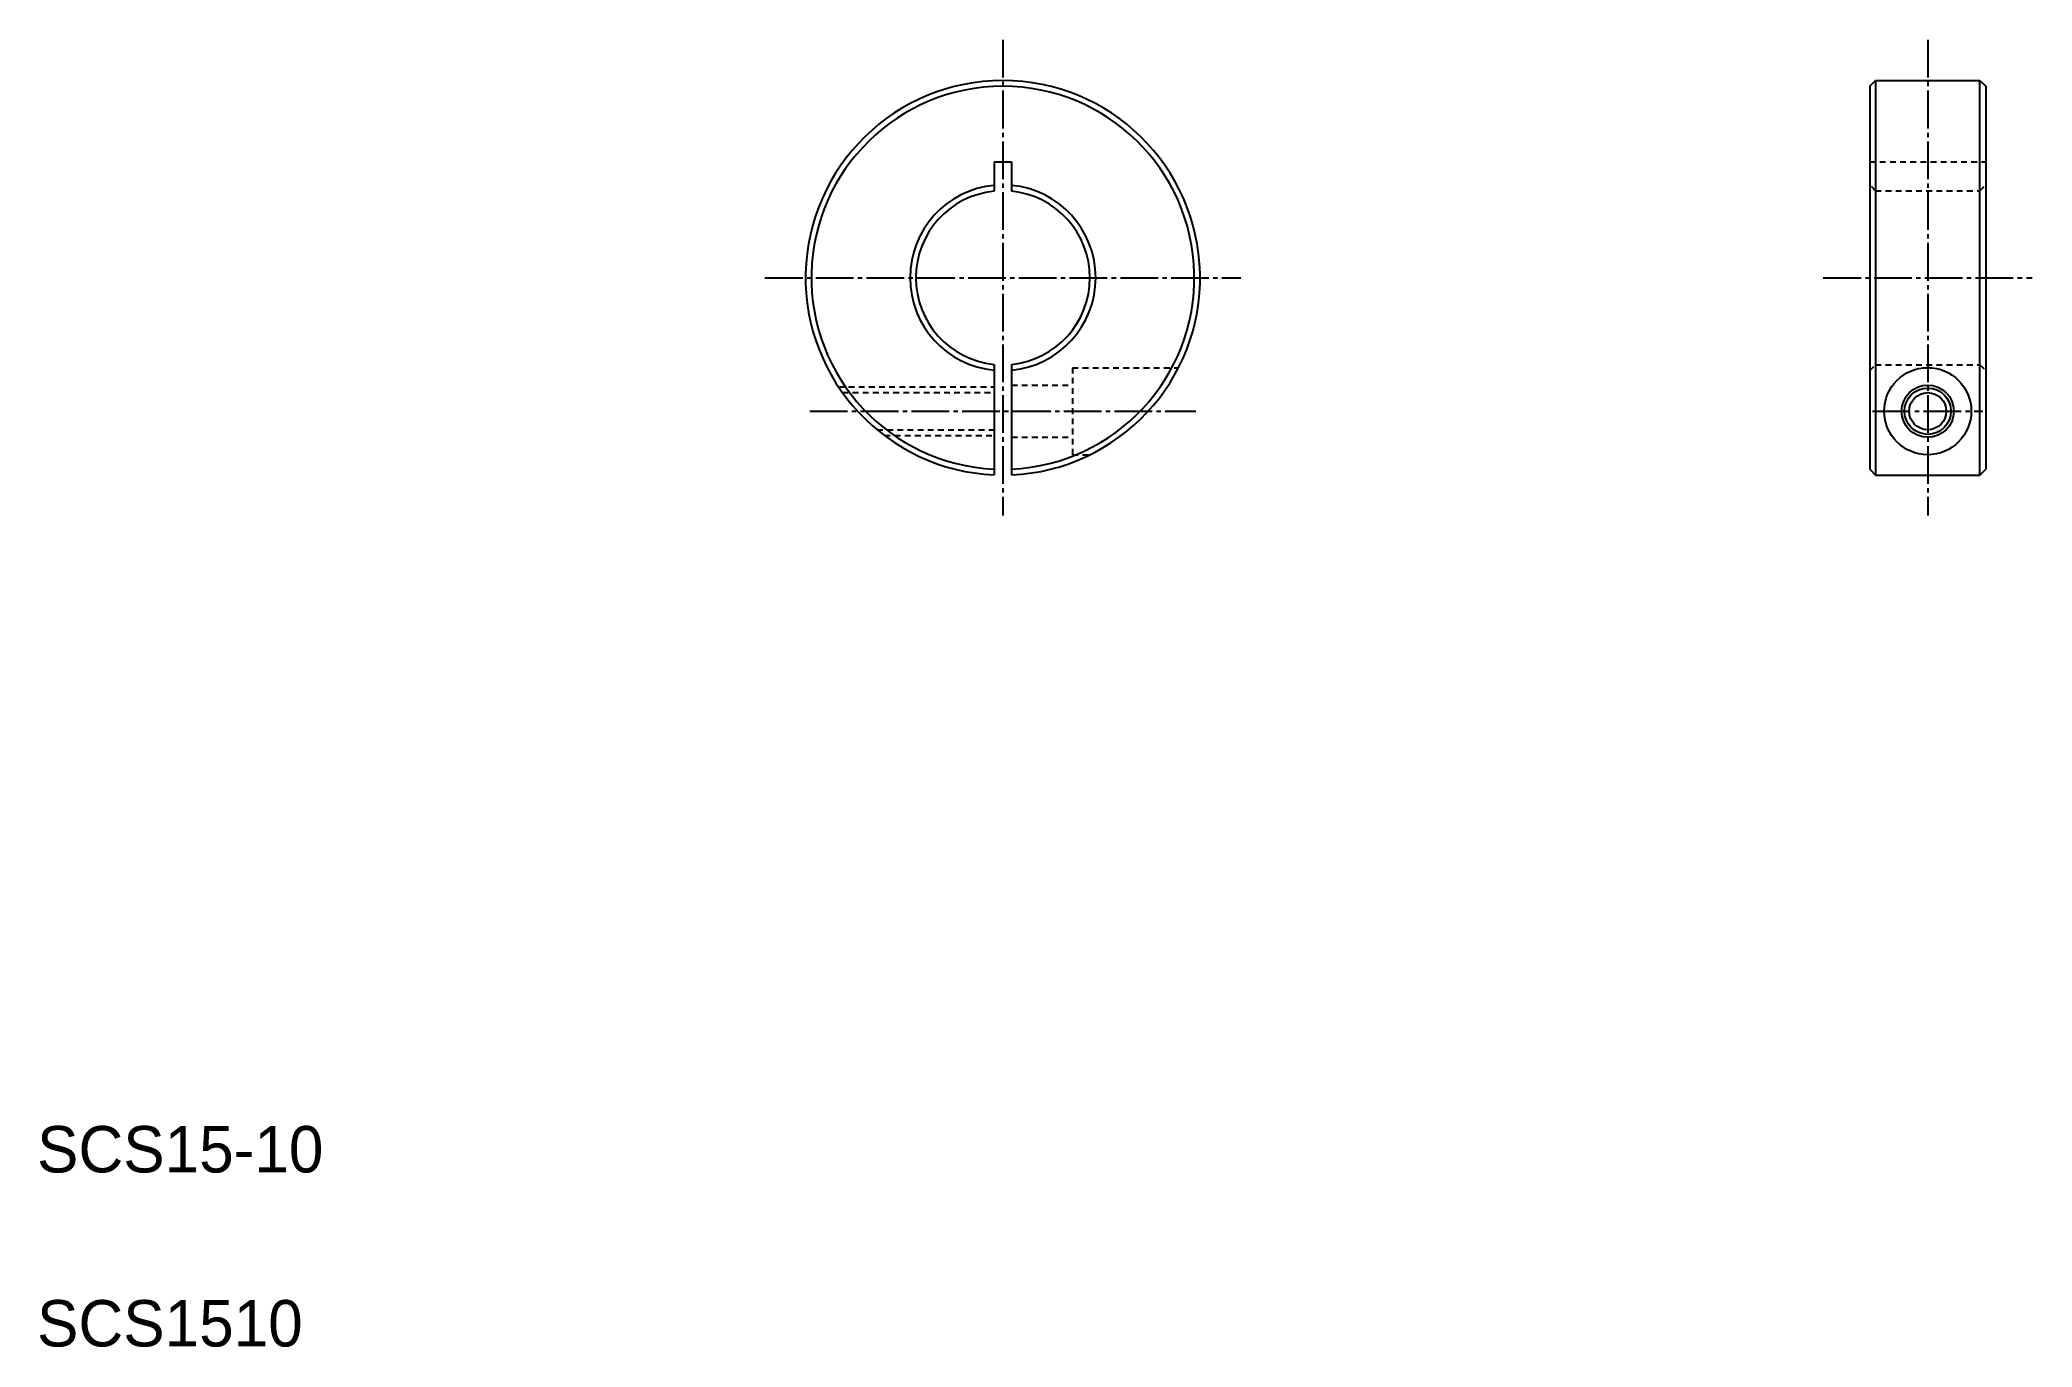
# Model space of a CAD drawing. Extents: x 10 to 182, y 10 to 123.
import ezdxf

# ---------------------------------------------------------------- set-up
doc = ezdxf.new("R2010")
doc.units = 0
doc.header["$LTSCALE"] = 0.25
doc.linetypes.add('CENTER', pattern=[17.5, 13, -1.5, 1.5, -1.5])
doc.linetypes.add('DASHED', pattern=[3.5, 2, -1.5])
doc.layers.get('0').update_dxf_attribs({"linetype": 'CONTINUOUS'})
doc.layers.add('CENTER', color=1, linetype='CENTER')

msp = doc.modelspace()

# ---------------------------------------------------------------- linework, layer by layer
at = {"color": 7, "linetype": 'CONTINUOUS'}
for p, q in [((167.93, 118.6), (168.43, 119.1)), ((167.93, 118.6), (167.93, 85.6)), ((168.43, 119.1), (177.43, 119.1)), ((177.43, 119.1), (177.93, 118.6)), ((177.93, 118.6), (177.93, 85.6)), ((92.48, 112.1), (93.98, 112.1)), ((92.48, 112.1), (92.48, 109.57)), ((93.98, 112.1), (93.98, 109.57)), ((92.48, 94.64), (92.48, 85.12)), ((93.98, 94.64), (93.98, 85.12)), ((167.93, 85.6), (168.43, 85.1)), ((168.43, 85.1), (177.43, 85.1)), ((177.43, 85.1), (177.93, 85.6))]:
    msp.add_line(p, q, dxfattribs=at)
for p, q in [((168.43, 119.1), (168.43, 85.1)), ((177.43, 85.1), (177.43, 119.1)), ((177.93, 110.35), (177.93, 110.35)), ((177.93, 102.1), (177.93, 102.1))]:
    msp.add_line(p, q)
at = {"color": 3, "linetype": 'DASHED'}
for p, q in [((167.93, 112.1), (177.93, 112.1)), ((168.43, 109.6), (167.93, 110.1)), ((177.43, 109.6), (177.93, 110.1)), ((168.43, 109.6), (177.43, 109.6)), ((167.93, 94.1), (168.43, 94.6)), ((168.43, 94.6), (177.43, 94.6)), ((177.43, 94.6), (177.93, 94.1)), ((93.98, 92.85), (99.23, 92.85)), ((99.23, 94.35), (108.36, 94.35)), ((99.23, 94.35), (99.23, 86.85)), ((79.06, 92.7), (92.48, 92.7)), ((79.41, 92.2), (92.48, 92.2)), ((82.39, 89), (92.48, 89)), ((83.03, 88.5), (92.48, 88.5)), ((93.98, 88.35), (99.23, 88.35)), ((99.23, 86.85), (100.74, 86.85)), ((99.23, 86.2), (99.23, 86.16))]:
    msp.add_line(p, q, dxfattribs=at)
msp.add_circle((172.93, 90.6), 3.75)
at = {"color": 7, "linetype": 'CONTINUOUS'}
for radius in [2.25, 1.6]:
    msp.add_circle((172.93, 90.6), radius, dxfattribs=at)
at = {"color": 3, "linetype": 'CONTINUOUS'}
msp.add_circle((172.93, 90.6), 2, dxfattribs=at)
at = {"color": 7, "linetype": 'CONTINUOUS'}
for radius, start, end in [(17, 272.5286, 267.4714), (16.5, 272.6053, 267.3947), (8, 95.3794, 264.6206), (8, 0, 84.6206), (7.5, 95.7392, 264.2608), (7.5, 0, 84.2608), (7.5, 275.7392, 0), (8, 275.3794, 0)]:
    msp.add_arc((93.23, 102.1), radius, start, end, dxfattribs=at)
at = {"layer": 'CENTER', "color": 1, "linetype": 'CENTER'}
for p, q in [((93.23, 122.6), (93.23, 81.6)), ((172.93, 122.6), (172.93, 81.6)), ((72.73, 102.1), (113.73, 102.1)), ((163.93, 102.1), (181.93, 102.1)), ((76.6, 90.6), (109.85, 90.6)), ((168.18, 90.6), (177.68, 90.6))]:
    msp.add_line(p, q, dxfattribs=at)

# ---------------------------------------------------------------- texts
for s, p in [('SCS15-10', (10, 25)), ('SCS1510', (10, 10))]:
    msp.add_text(s, height=4).set_placement(p)

doc.saveas('drawing.dxf')
